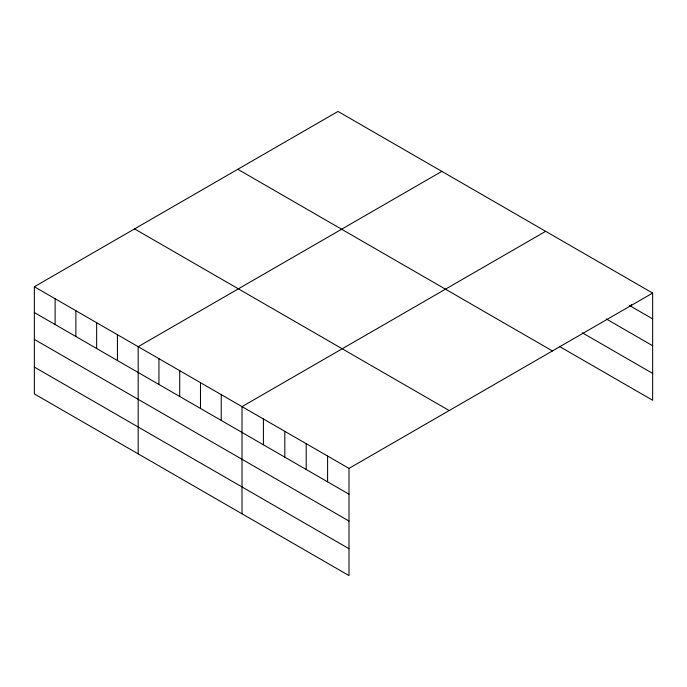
<?xml version="1.0" encoding="UTF-8"?>
<svg xmlns="http://www.w3.org/2000/svg" width="687" height="687" viewBox="0 0 687 687"><rect width="100%" height="100%" fill="white"/><g stroke="black" fill="none" stroke-linecap="round" stroke-linejoin="round"><path stroke-width="1.03" d="M34.35 286.745L348.996 468.397L348.996 575.569L34.35 393.917L34.35 286.745L338.004 111.431L652.65 293.083L652.65 400.255L559.931 346.729M441.835 171.372L138.181 346.686L138.181 453.858M545.667 231.321L242.013 406.635L242.013 513.807M348.996 468.397L652.65 293.083M629.472 305.509L652.65 318.888M606.295 318.974L652.65 345.741M582.224 332.748L652.65 373.402M237.796 169.285L552.442 350.937M134.558 228.891L449.204 410.551M34.35 312.542L348.996 494.202M34.35 339.395L348.996 521.055M34.35 367.064L348.996 548.715M631.25 304.47L631.25 306.531M327.596 456.048L327.596 481.845M306.204 443.699L306.204 469.496M284.804 431.342L284.804 457.147M263.413 418.993L263.413 444.79M221.248 394.647L221.248 420.444M200.484 382.659L200.484 408.456M179.719 370.671L179.719 396.468M158.946 358.683L158.946 384.48M117.417 334.698L117.417 360.503M96.652 322.71L96.652 348.515M75.879 310.722L75.879 336.518M55.115 298.733L55.115 324.53"/></g></svg>
